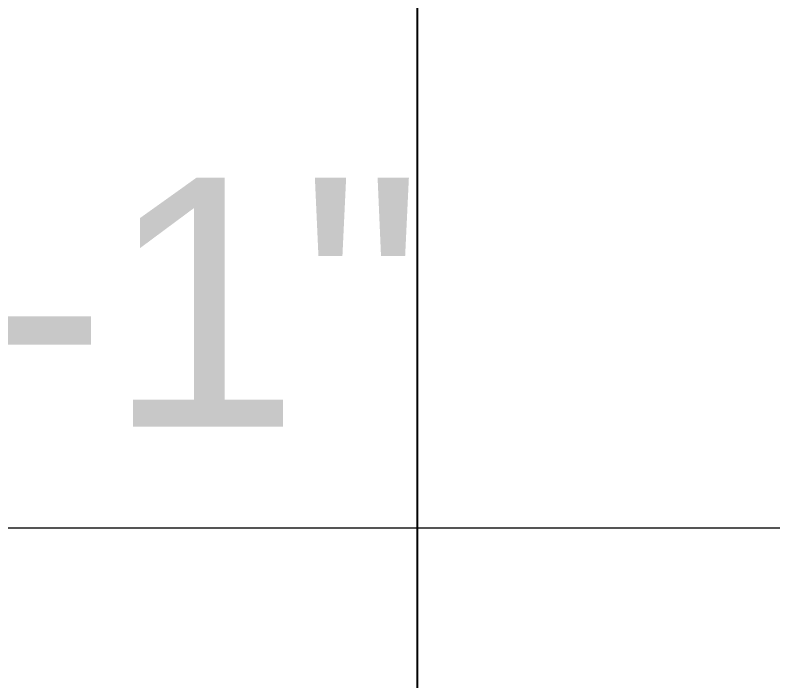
# Model space of a CAD drawing. Header units: inches. Extents: x -4597 to 93300, y -11124 to 5932.
# Drawn here: x 68.38 to 83.58, y -10221.57 to -10208.21 of the extents above; entities that cross this region are included whole.
import ezdxf

# ---------------------------------------------------------------- set-up
doc = ezdxf.new("R2010")
doc.units = ezdxf.units.IN
doc.header["$LTSCALE"] = 0.5
doc.header["$MEASUREMENT"] = 0
doc.header["$PDMODE"] = 66
doc.layers.add('hatch', color=9, linetype='Continuous', lineweight=0)
doc.layers.add('Toilet', color=7, linetype='Continuous', lineweight=25)
doc.styles.get("Standard").update_dxf_attribs({"font": 'arial.ttf'})
doc.dimstyles.new('S8', dxfattribs={"dimtxt": 5, "dimasz": 1, "dimexe": 6, "dimexo": 18, "dimgap": 1.9375, "dimtad": 1, "dimdec": 0, "dimzin": 3, "dimdsep": 46, "dimlunit": 4, "dimtxsty": 'Standard', "dimblk": 'dot 2', "dimcen": 12, "dimse1": 1, "dimse2": 1, "dimclrd": 1, "dimclre": 1, "dimclrt": 256, "dimadec": 0, "dimazin": 0, "dimtfac": 0.75, "dimtdec": 0, "dimtix": 1, "dimtmove": 1, "dimatfit": 3, "dimldrblk": 'DOT', "dimfxl": 1, "dimtolj": 1, "dimtzin": 0, "dimlwd": 9, "dimlwe": 9, "dimarcsym": 0})

# ---------------------------------------------------------------- blocks, each defined once
blk = doc.blocks.new('dot1')
at = {"layer": 'hatch'}
h = blk.add_hatch(color=256, dxfattribs=at)
edge = h.paths.add_edge_path()
edge.add_arc((0, 0), 1, 0, 360)
for p, q in [((0, 3), (0, -3)), ((3, 0), (-3, 0))]:
    blk.add_line(p, q, dxfattribs=at)
blk.add_circle((0, 0), 1, dxfattribs=at)
blk = doc.blocks.new('dot 2')
at = {"layer": 'hatch', "xscale": 0.5, "yscale": 0.5, "zscale": 0.5}
blk.add_blockref('dot1', (0, 0), dxfattribs=at)
blk = doc.blocks.new('*D157')
at = {"layer": 'Defpoints', "color": 0, "transparency": 16777216}
for p in [(-88.729, -10063.827), (224.085, -10178.689), (224.085, -10218.501)]:
    blk.add_point(p, dxfattribs=at)
at = {"layer": 'Toilet', "color": 1, "lineweight": 9, "transparency": 16777216}
blk.add_line((-87.729, -10218.501), (223.085, -10218.501), dxfattribs=at)
at = {"layer": 'Toilet', "color": 1, "lineweight": 9, "transparency": 16777216, "rotation": 180}
blk.add_blockref('dot 2', (-88.729, -10218.501), dxfattribs=at)
at = {"layer": 'Toilet', "color": 1, "lineweight": 9, "transparency": 16777216}
blk.add_blockref('dot 2', (224.085, -10218.501), dxfattribs=at)
at = {"layer": 'Toilet', "transparency": 16777216, "insert": (67.678, -10214.011), "char_height": 5, "attachment_point": 5}
blk.add_mtext('\\A1;26\'-1"', dxfattribs=at)
blk = doc.blocks.new('_Dot')
at = {"color": 0, "linetype": 'ByBlock', "lineweight": -2}
blk.add_line((-0.5, 0), (-1, 0), dxfattribs=at)
at = {"color": 0, "linetype": 'ByBlock', "const_width": 0.5}
blk.add_lwpolyline([(-0.25, 0, 1), (0.25, 0, 1)], format="xyb", close=True, dxfattribs=at)

msp = doc.modelspace()

# ---------------------------------------------------------------- linework, layer by layer
msp.add_line((76.442, -9645.279), (76.442, -10234.829))

# ---------------------------------------------------------------- dimensions: what is measured, and where the dimension line sits
at = {"layer": 'Toilet'}
dim = msp.add_linear_dim(base=(224.085, -10218.501), p1=(-88.729, -10063.827), p2=(224.085, -10178.689), dimstyle='S8', override={"dimfxl": 2, "dimfxlon": 1, "dimarcsym": 1}, dxfattribs=at)
dim.commit()
dim.dimension.update_dxf_attribs({"geometry": '*D157', "text_midpoint": (67.678, -10214.011)})

doc.saveas('drawing.dxf')
